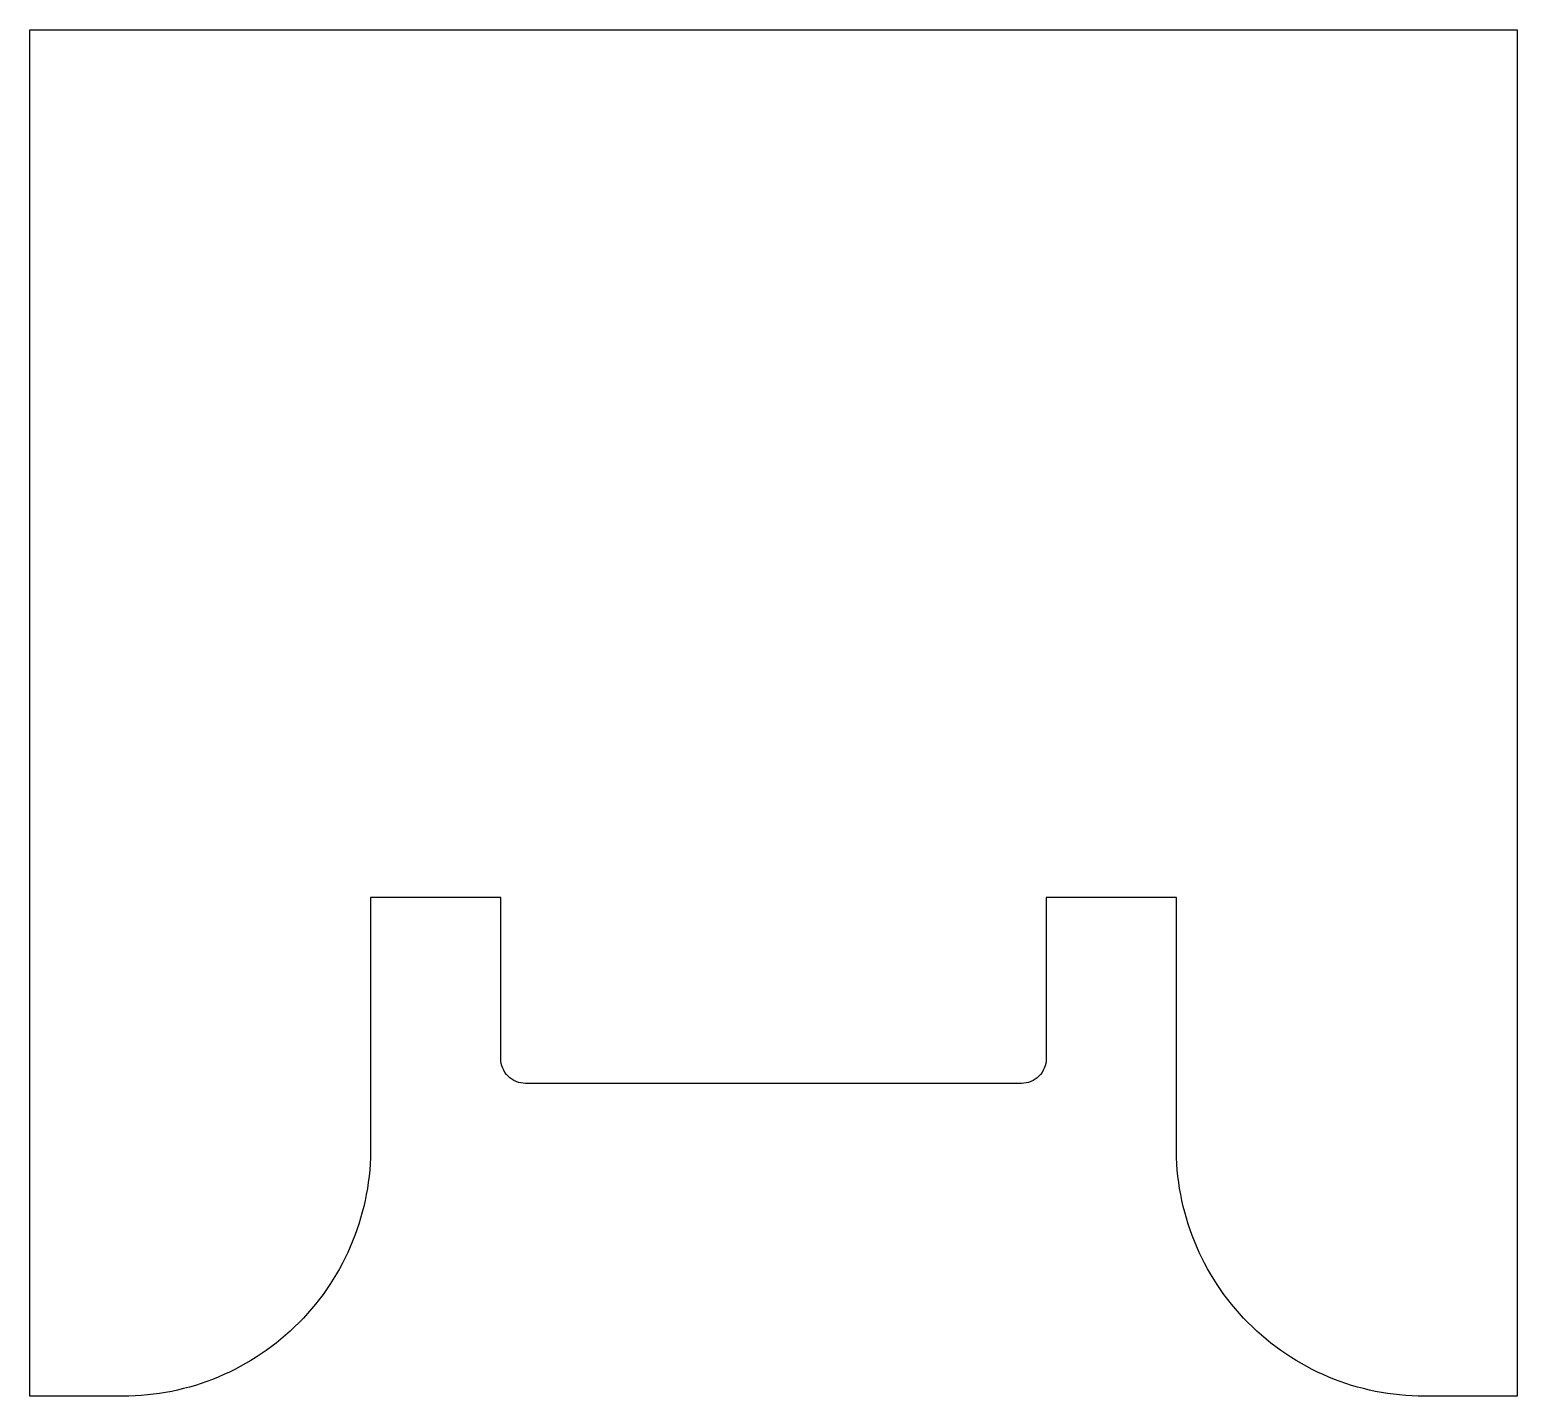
# Model space of a CAD drawing. Header units: millimetres. Extents: x -60 to 60, y -20 to 90.
import ezdxf

# ---------------------------------------------------------------- set-up
doc = ezdxf.new("R2010")
doc.units = ezdxf.units.MM
doc.layers.get('0').update_dxf_attribs({"linetype": 'CONTINUOUS'})

msp = doc.modelspace()

# ---------------------------------------------------------------- linework, layer by layer
msp.add_lwpolyline([(32.5, 0), (32.5, 20), (22, 20), (22, 7, -0.414214), (20, 5), (-20, 5, -0.414214), (-22, 7), (-22, 20), (-32.5, 20), (-32.5, 0, -0.417627), (-52.5, -20.23), (-60, -20.23), (-60, 90), (60, 90), (60, -20.23), (52.5, -20.23, -0.417627)], format="xyb", close=True)

doc.saveas('drawing.dxf')
